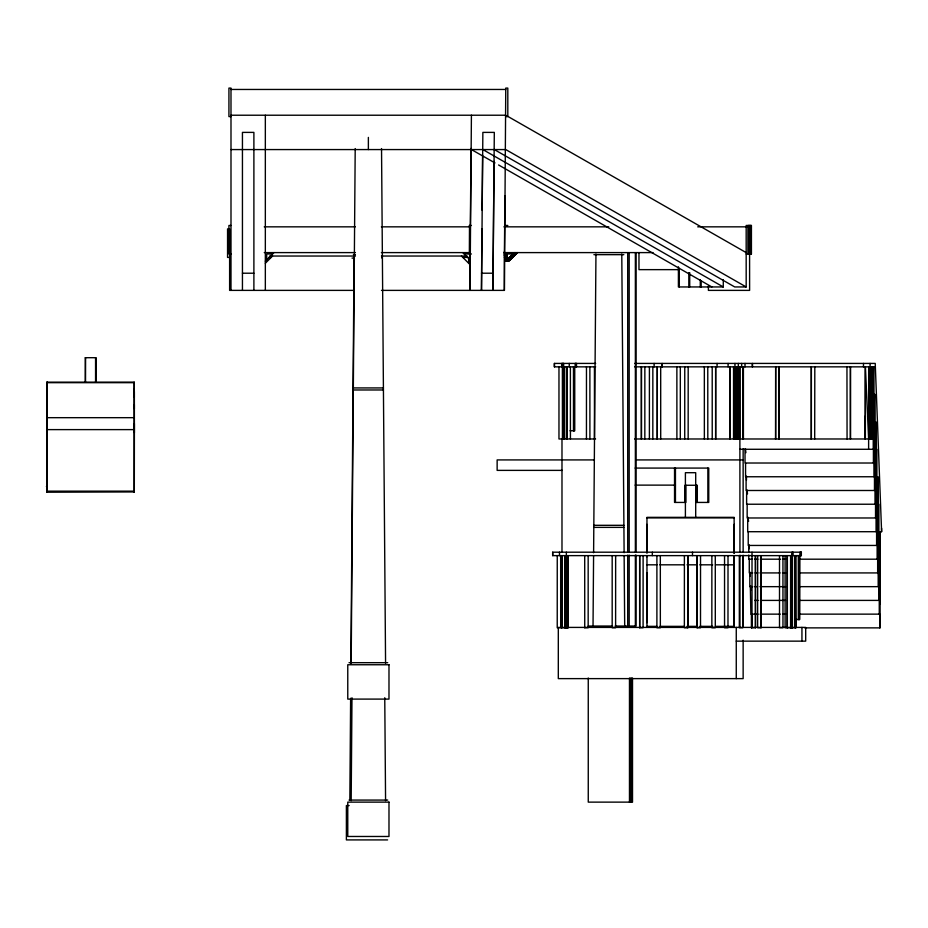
<?xml version="1.0" encoding="UTF-8"?>
<svg xmlns="http://www.w3.org/2000/svg" width="928" height="928" viewBox="0 0 928 928"><rect width="100%" height="100%" fill="white"/><g stroke="black" fill="none" stroke-linecap="round" stroke-linejoin="round"><path stroke-width="1.39" d="M46.76 425.616L46.876 382.185L134.282 382.15L134.34 397.172M47.247 425.616L47.142 492.2M134.166 492.211L134.166 382.15M646.967 622.746L646.967 555.675M685.398 517.348L685.398 472.7L695.698 472.7L695.698 517.348M734.129 553.204L734.129 517.348L646.967 517.348L646.967 552.914L646.967 524.332M734.129 622.038L734.176 555.942M734.187 553.065L734.21 524.332M134.305 491.84L134.398 423.609M868.678 438.979L865.36 366.85L865.244 438.979L865.36 415.895M134.305 491.933L46.864 492.211L46.76 426.625M349.844 799.762L350.633 698.274M350.9 663.474L354.078 257.485M351.178 663.3L355.204 148.573M351.178 800.678L351.979 697.74M593.027 626.69L593.584 555.64M593.607 552.74L595.95 254.052M470.032 256.035L471.088 148.422M471.412 115.223L470.032 290.383L470.032 253.982M494.021 161.344L492.93 290.383L494.311 132.391L482.862 132.391L481.481 290.383L481.922 228.659M482.096 210.227L482.63 156.078M504.38 256.035L504.971 195.831M381.489 290.383L504.38 290.383L505.76 88.09L507.813 88.09L507.813 116.592L505.76 116.592M265.338 261.186L273.922 252.602M265.338 263.25L272.554 256.035M514.483 252.602L505.76 261.186L514.344 252.602M514.158 253.982L515.539 252.602M515.666 252.602L506.955 261.186L508.324 259.817L508.324 257.485M516.629 252.602L508.034 261.186M517.395 252.602L508.811 261.186L517.522 252.602M230.991 89.459L505.76 89.459M230.991 115.223L505.76 115.223M230.991 116.592L228.926 116.592L228.926 88.09L230.991 88.09L230.991 290.383M230.991 149.57L505.76 149.57L746.182 286.949L746.17 225.469L751.425 225.469L751.425 253.982L746.17 253.982M230.991 225.469L228.926 225.469L228.926 253.982L230.991 253.982M469.348 225.469L471.412 225.469M505.76 225.469L507.813 225.469M264.248 226.838L355.354 226.838M381.385 226.838L469.603 226.838M503.927 226.838L608.791 226.838M697.705 226.838L747.005 226.838M264.248 252.602L355.412 252.602M381.385 252.602L469.986 252.602M503.927 252.602L653.057 252.602M272.554 253.982L266.707 253.982L266.707 259.817M464.197 253.982L471.412 253.982M516.038 253.982L507.14 253.982L507.152 259.817L507.268 253.982M353.406 254.666L355.412 254.666M593.897 254.666L623.825 254.666M269.688 256.035L355.436 256.035M381.466 256.035L467.178 256.035M229.622 257.416L227.557 257.416L227.557 228.903L229.622 228.903L229.622 290.383L353.962 290.383M268.842 257.416L271.173 257.416M462.828 257.416L468.663 257.416L468.663 263.25M504.38 257.416L506.444 257.416M352.037 258.1L354.044 258.1M679.308 269.642L638.974 269.642L638.974 252.602M242.44 273.215L253.889 273.215M481.481 273.215L492.93 273.215M723.283 279.792L723.283 286.949L678.403 286.949L678.403 266.8M746.182 286.949L734.732 286.949L494.311 149.57M85.306 357.698L95.862 357.698L95.862 382.185M595.66 363.416L554.387 363.416L554.387 366.85L595.66 366.85M634.624 363.416L875.232 363.416L881.6 531.709L877.784 531.709M634.624 366.85L875.232 366.85M46.864 382.672L134.293 382.672M353.336 387.927L383.415 387.927M134.166 389.134L134.316 391.338M353.336 389.98L383.415 389.98M872.366 394.33L874.768 394.33L874.826 480.194L875.881 493.928M47.247 417.681L134.398 417.681M47.247 429.618L134.398 429.618M570.036 430.754L574.745 430.754L574.745 366.85M595.567 438.979L558.969 438.979L558.969 366.85M634.624 438.979L873.758 438.979M739.929 449.28L873.41 449.28L873.41 463.014M876.89 449.28L876.948 535.143L878.004 548.877M745.915 452.713L745.381 448.595M593.816 459.917L497.141 459.917L497.141 470.38L562.298 470.38M635.773 459.917L743.142 459.917M874.826 466.448L873.758 452.713L873.7 366.85M635.112 468.083L708.76 468.083L708.76 502.431L695.722 502.431M635.112 485.124L675.445 485.124M47.015 486.434L46.4 486.434L47.015 486.632M47.154 491.156L134.305 491.156M747.504 493.928L746.97 489.81M878.897 504.229L878.897 576.358M646.967 517.87L734.129 517.87M748.571 521.408L748.038 517.279M876.948 521.408L875.881 507.662L875.823 421.799L875.707 493.928M593.827 525.306L623.906 525.306M593.827 527.371L623.906 527.371M801.34 552.195L552.647 552.195L552.647 555.628L801.34 555.628L801.34 552.195L801.212 555.628M752.167 559.19L748.745 559.19L748.745 555.06M754.522 559.19L757.932 559.19M760.287 559.19L780.483 559.19M782.455 559.19L786.26 559.19M799.24 559.19L877.656 559.19L877.656 572.924M646.967 564.816L656.978 564.816M659.831 564.816L684.122 564.816M686.975 564.816L696.974 564.816M699.84 564.816L712.692 564.816M715.546 564.816L734.129 564.816M752.701 572.924L749.279 572.924L749.279 559.19M755.056 572.924L757.932 572.924M759.904 572.924L780.1 572.924M782.455 572.924L785.877 572.924M798.857 572.924L878.19 572.924L878.19 586.658M752.701 586.658L749.812 586.658L749.812 572.924M754.673 586.658L757.55 586.658M759.904 586.658L785.877 586.658M798.857 586.658L878.723 586.658L878.723 600.404M751.216 590.092L750.682 585.974M754.673 600.404L758.083 600.404M760.438 600.404L785.494 600.404M799.391 600.404L879.257 600.404L879.257 614.139M880.127 603.838L878.004 562.623L877.946 476.76L877.83 548.877M758.083 614.139L750.868 614.139L750.346 586.658M760.055 614.139L780.251 614.139M782.606 614.139L786.028 614.139M799.008 614.139L879.779 614.139L879.779 627.873M794.89 619.533L799.6 619.533L799.6 555.628L799.472 619.533M588.259 626.04L612.573 626.04M615.16 626.04L636.074 626.04L636.074 555.118M646.967 626.354L656.966 626.354M659.831 626.354L684.122 626.354M686.975 626.354L696.974 626.354M699.84 626.354L712.692 626.354M715.546 626.354L734.129 626.354M564.874 627.746L564.897 555.628M565.082 627.746L565.106 555.628M565.291 627.746L565.326 555.628M565.5 627.746L565.5 555.628M565.72 627.746L565.72 555.628M566.266 627.746L566.347 552.195M566.474 627.746L566.498 555.628M567.031 627.746L567.054 555.628M567.24 627.746L567.24 555.628M567.449 627.746L567.576 555.628M567.797 627.746L567.82 555.628M568.006 627.746L568.029 555.628M568.214 627.746L568.214 555.628M584.71 627.746L588.166 627.746L588.166 555.628M755.462 627.746L755.462 555.628L755.485 627.746L752.028 627.746L752.016 552.195M761.076 627.746L761.076 555.628L761.099 627.746L757.642 627.746L757.666 555.628M790.784 627.746L790.784 555.628M790.992 627.746L790.992 555.628M791.201 627.746L791.224 555.628M791.665 627.746L794.844 627.746L794.844 555.628M795.029 627.746L795.052 619.092M795.783 627.746L795.69 555.628M795.992 627.746L795.992 619.092M804.773 627.873L880.127 627.873L880.069 531.709L879.953 603.838M736.275 641.144L805.69 641.144L805.69 627.409L558.308 627.409L558.308 678.623L743.142 678.623L743.142 640.216M349.032 662.685L387.718 662.685M349.032 800.075L387.718 800.075M349.148 805.562L346.388 805.562L346.388 839.91L387.602 839.91M494.995 162.934L471.412 149.57M498.591 164.975L711.834 286.949M746.182 252.602L506.897 115.872M482.862 149.57L723.283 286.949M462.828 252.602L470.032 259.817M461.448 256.035L470.032 264.619M47.131 382.185L47.247 423.609M134.026 492.2L134.015 491.318M621.783 254.052L624.115 552.74M624.138 555.64L624.695 626.69M381.536 148.573L385.572 663.3M384.76 697.74L385.572 800.678M134.351 391.512L134.386 432.796M134.363 404.631L134.363 408.854M46.922 389.134L47.003 486.84M881.6 528.276L881.6 531.709M877.134 559.19L877.134 545.444L748.223 545.444L748.223 531.709M876.6 545.444L876.6 531.709L747.69 531.709L747.69 517.975M876.067 531.709L876.067 517.975L747.156 517.975L747.156 504.229M875.533 517.975L875.533 504.229L746.622 504.229L746.622 490.494M875.011 504.229L875.011 490.494L746.1 490.494L746.1 476.76M874.652 394.33L874.652 466.448M874.478 490.494L874.478 476.76L745.567 476.76L745.567 463.014M873.944 476.76L873.944 463.014L745.033 463.014L745.033 449.28M873.584 366.85L873.584 438.979M873.236 438.979L873.236 449.28M872.471 366.85L872.471 438.979M872.355 366.85L872.355 438.979M871.137 366.85L871.253 438.979M870.093 363.416L870.023 438.979M869.907 366.85L869.907 438.979M868.794 366.85L868.794 438.979M868.678 366.85L868.62 449.28M865.36 366.85L865.36 438.979M863.504 363.416L863.458 366.85M850.5 366.85L850.5 438.979M850.384 366.85L850.384 438.979M846.951 366.85L847.067 438.979M814.807 366.85L814.691 438.979M811.374 366.85L811.374 438.979M811.258 366.85L811.258 438.979M801.943 627.409L801.943 641.144M800.818 552.195L800.818 555.628M800.69 552.195L800.528 555.628M800.006 552.195L800.006 555.628M799.136 555.628L799.008 619.533M798.799 555.628L798.799 619.533M798.324 555.628L798.324 619.533M795.574 555.628L795.574 627.746L795.273 619.092M795.366 555.628L795.447 627.746M793.138 552.195L793.011 555.628M792.454 555.628L792.419 627.746M792.245 552.195L792.292 627.746M792.199 552.195L792.025 627.746M791.909 555.628L791.874 627.746L791.665 555.628M790.598 555.628L790.575 627.746L785.111 627.746L785.111 555.628M787.373 555.628L787.35 627.746M787.141 555.628L787.164 627.746M782.942 555.628L782.965 627.746L779.508 627.746L779.508 555.628M779.102 366.85L779.102 438.979M778.986 366.85L778.986 438.979M751.75 613.733L751.75 627.873M751.274 225.469L751.274 253.982M751.402 614.139L751.402 627.873M750.52 225.469L750.52 253.982M750.369 225.469L750.369 253.982M750.16 572.24L750.16 576.358M749.569 225.469L749.615 290.383L708.4 290.383L708.4 286.114M749.406 225.469L749.406 253.982M749.093 544.759L749.093 548.877M748.745 545.444L748.745 552.311M748.374 225.469L748.374 253.982M748.223 225.469L748.223 253.982M746.448 476.064L746.448 480.194M745.01 363.416L745.01 366.85M743.409 366.85L743.409 438.979M743.142 366.85L743.293 438.979M743.142 448.746L743.142 552.322M743.142 555.211L743.142 627.409M743.026 366.85L743.026 438.979M742.76 555.628L742.783 627.746L739.326 627.746L739.326 555.628M741.658 363.416L741.658 366.85M739.86 366.85L739.941 552.322M739.941 555.211L739.941 627.409M739.674 366.85L739.674 438.979M738.874 366.85L738.874 438.979M738.758 366.85L738.758 438.979M738.317 363.416L738.317 366.85M737.946 366.85L737.946 438.979M737.83 366.85L737.83 438.979M737.029 366.85L737.029 438.979M736.913 366.85L736.913 438.979M736.438 366.85L736.438 438.979M736.333 366.85L736.333 438.979M736.264 627.409L736.264 678.623M735.405 366.85L735.521 438.979M734.964 363.416L734.964 366.85M734.593 366.85L734.593 438.979M734.477 366.85L734.477 438.979M734.129 533.554L734.129 552.879M734.129 556.812L734.129 555.814L734.129 627.409L734.129 622.746M733.677 366.85L733.677 438.979M733.561 366.85L733.561 438.979M730.243 366.85L730.243 438.979M730.127 366.85L730.127 438.979M728.097 363.416L728.097 366.85M728.016 555.628L727.981 627.746L724.548 627.746L724.548 555.628M717.089 363.416L717.042 366.85M715.662 366.85L715.662 438.979M715.639 366.85L715.639 438.979M715.279 555.628L715.302 627.746L711.846 627.746L711.869 555.628M712.205 366.85L712.228 438.979M707.774 366.85L707.809 438.979M707.855 468.083L707.855 502.431M704.34 366.85L704.364 438.979M701.174 281.219L701.174 286.949M700.536 555.628L700.512 627.746L697.079 627.746L697.079 555.628M700.269 279.792L700.269 286.949M697.311 502.431L697.311 485.263L684.957 485.263L684.957 502.431M697.102 555.628L697.102 627.746M696.406 485.263L696.406 502.431M692.485 552.195L692.485 555.628M689.724 272.635L689.724 286.949M688.82 272.635L688.82 286.949M688.193 366.85L688.158 438.979M687.834 555.628L687.834 627.746L684.365 627.746L684.4 555.628M687.799 555.628L687.799 627.746M685.862 485.263L685.862 502.431L674.54 502.431L674.54 468.083M684.76 366.85L684.725 438.979M680.328 366.85L680.305 438.979M679.308 268.343L679.308 286.949M676.872 366.85L676.895 438.979M675.445 468.083L675.445 502.431M660.69 366.85L660.713 438.979M660.33 555.628L660.353 627.746L656.896 627.746L656.896 555.628M654.089 363.416L654.147 366.85M652.848 366.85L652.825 438.979M652.349 552.195L652.303 555.628M649.414 366.85L649.391 438.979M646.967 555.814L646.967 556.812M646.967 572.924L646.967 627.409M644.856 366.85L644.832 438.979M643.116 555.628L643.092 627.746L639.659 627.746L639.659 555.628M641.422 366.85L641.422 438.979M641.399 366.85L641.399 438.979M639.682 555.628L639.682 627.746M636.074 252.602L636.074 552.218M635.367 252.602L635.367 552.218M635.367 555.118L635.367 626.04M632.513 677.997L632.513 802.128L588.259 802.128L588.259 677.997M631.608 677.997L631.608 802.128M630.657 677.997L630.657 802.128M629.474 677.997L629.474 802.128M629.184 252.602L629.184 552.218M629.184 555.118L629.184 626.04M627.711 252.602L627.711 552.218M627.711 555.118L627.711 626.04M615.647 555.628L615.612 627.746L612.178 627.746L612.178 555.628M594.442 366.85L594.465 438.979M589.883 366.85L589.906 438.979M586.473 366.85L586.45 438.979M584.71 555.628L584.733 627.746M576.497 363.416L576.497 366.85M575.975 363.416L575.975 366.85M575.696 363.416L575.696 366.85M575.174 363.416L575.174 366.85M574.27 366.85L574.27 430.754M573.933 366.85L573.933 430.754M573.469 366.85L573.469 430.754M570.395 366.85L570.43 438.979M569.247 363.416L569.247 366.85M567.449 555.628L567.472 627.746M566.822 555.628L566.846 627.746L566.683 555.628M566.057 555.628L566.08 627.746L565.929 555.628M564.665 555.628L564.688 627.746L561.231 627.746L561.254 555.628M564.584 366.85L564.607 438.979M564.375 366.85L564.398 438.979M564.166 366.85L564.189 438.979M563.644 363.416L563.679 438.979M563.447 366.85L563.47 438.979M563.134 363.416L563.134 366.85M562.878 363.416L562.878 366.85M562.38 363.416L562.438 438.979M561.985 438.979L561.985 552.322M561.892 555.628L561.858 627.746M561.66 363.416L561.66 366.85M561.672 555.628L561.649 627.746M561.44 555.628L561.463 627.746M560.663 555.628L560.698 627.746L557.229 627.746L557.252 555.628M559.48 552.195L559.48 555.628M554.434 363.416L554.434 366.85M552.694 552.195L552.694 555.628M510.203 257.485L510.18 259.817M509.286 257.485L509.298 259.817M505.899 252.602L505.899 261.186M505.76 252.602L505.76 261.186M504.38 251.708L504.38 290.383M469.498 225.469L469.348 253.982M381.965 256.035L381.965 258.1M368.37 137.402L368.37 149.57M351.956 528.74L351.956 530.804M265.338 115.223L265.338 290.383M253.889 290.383L253.889 132.391L242.44 132.391L242.44 290.383M95.642 357.698L95.642 382.185M95.619 357.698L95.619 382.185M85.55 357.698L85.527 382.185M85.341 357.698L85.306 382.185M47.003 382.15L47.003 492.211M47.131 389.134L46.876 486.84L47.131 389.134M388.983 664.75L347.768 664.75L347.768 699.097L388.983 699.097L388.983 664.75M388.983 802.128L347.768 802.128L347.768 836.476L388.983 836.476L388.983 802.128M775.669 438.979L775.669 366.85L775.553 438.979M752.422 366.85L752.422 363.416L752.376 366.85M662.14 366.85L662.14 363.416L662.082 366.85M657.279 438.979L657.279 366.85L657.256 438.979M566.985 438.979L566.985 366.85L566.962 438.979"/></g></svg>
